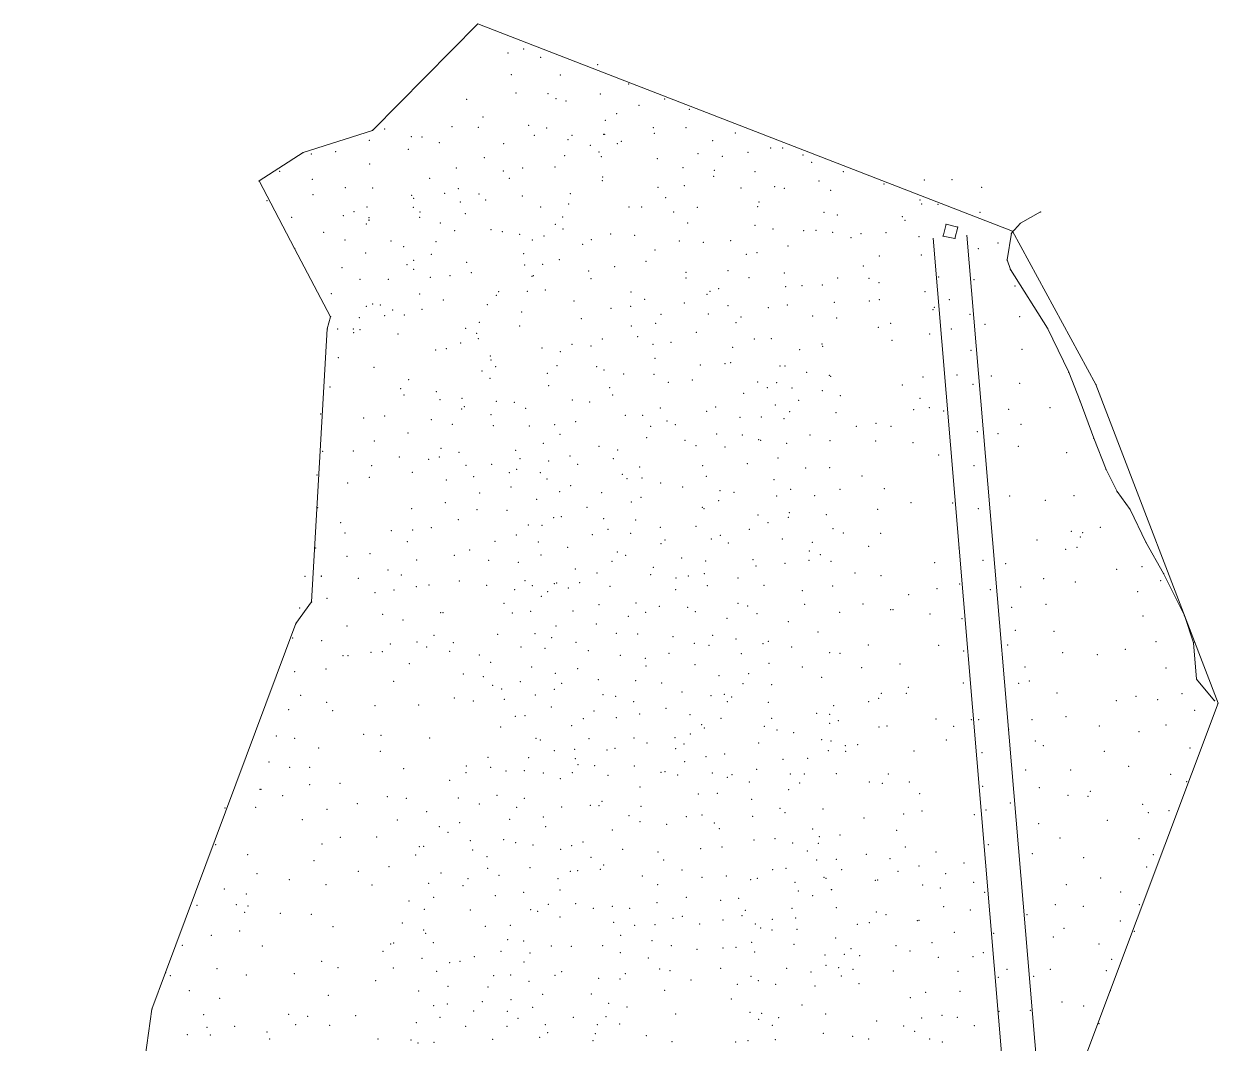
# Model space of a CAD drawing. Header units: metres. Extents: x 575963 to 576746, y 4027204 to 4027703.
# Drawn here: x 575970 to 576251.8, y 4027461.9 to 4027702.5 of the extents above; entities that cross this region are included whole.
import ezdxf

# ---------------------------------------------------------------- set-up
doc = ezdxf.new("R2010")
doc.units = ezdxf.units.M
for name, color, linetype, lineweight in [('ELEKTRKHAT', 207, 'Continuous', 0), ('NOKTAAĞAC', 126, 'Continuous', 0), ('NOKTADIREK', 157, 'Continuous', 0), ('NOKTAPARSEL', 6, 'Continuous', 0), ('NOKTATEL', 233, 'Continuous', 0), ('NOKTAZEMIN', 143, 'Continuous', 0), ('PARSEL', 1, 'Continuous', 0), ('TEL', 43, 'Continuous', 0)]:
    doc.layers.add(name, color=color, linetype=linetype, lineweight=lineweight)

msp = doc.modelspace()

# ---------------------------------------------------------------- linework, layer by layer
at = {"layer": 'ELEKTRKHAT'}
for p, q in [((576187.6418, 4027655.2317, 346.0757), (576186.9469, 4027652.4286, 346.0286)), ((576190.39, 4027654.568, 346.073), (576187.6418, 4027655.2317, 346.0757)), ((576184.5962, 4027651.9692, 346.0607), (576201.072, 4027455.8662, 335.6276)), ((576186.9469, 4027652.4286, 346.0286), (576189.7382, 4027651.8767, 346.1022)), ((576189.7382, 4027651.8767, 346.1022), (576190.39, 4027654.568, 346.073)), ((576192.5681, 4027652.6389, 346.0607), (576209.3732, 4027452.6161, 335.6276))]:
    msp.add_line(p, q, dxfattribs=at)
at = {"layer": 'NOKTAAĞAC'}
for p in [(576084.2203, 4027695.6578, 337.6478), (576087.9673, 4027696.5726, 337.7231), (576096.6343, 4027690.4596, 338.7802), (576086.128, 4027686.1723, 338.566), (576093.6708, 4027686.0145, 339.2891), (576112.7546, 4027688.3484, 339.9554), (576074.4893, 4027684.7301, 338.1095), (576095.5505, 4027684.9049, 339.5084), (576097.9534, 4027684.3305, 339.4249), (576115.1511, 4027683.2835, 340.7018), (576121.2602, 4027684.8159, 341.0573), (576078.325, 4027680.5638, 339.1533), (576109.8637, 4027681.3252, 340.5112), (576071.0244, 4027678.2801, 338.2067), (576077.2077, 4027678.0893, 339.2151), (576089.1056, 4027678.5449, 339.7861), (576093.349, 4027677.9613, 339.7818), (576107.2366, 4027679.7757, 340.8001), (576118.5665, 4027678.021, 341.7361), (576126.2881, 4027678.0352, 342.0497), (576061.4144, 4027675.8943, 338.405), (576063.9582, 4027675.8453, 338.8326), (576068.0404, 4027674.453, 338.5313), (576090.4477, 4027676.1825, 339.8973), (576098.4257, 4027675.1693, 340.3186), (576099.3506, 4027676.1789, 340.4768), (576106.8296, 4027676.4375, 341.0185), (576107.099, 4027676.4101, 341.0319), (576110.9825, 4027674.785, 341.4474), (576118.8202, 4027676.6682, 341.6137), (576132.5195, 4027674.9456, 342.608), (576060.6977, 4027672.9357, 338.7786), (576083.2432, 4027674.2495, 339.2867), (576103.6804, 4027673.8811, 340.7612), (576105.6853, 4027672.282, 341.2966), (576110.0178, 4027674.2728, 341.2225), (576129.1204, 4027671.8966, 342.6437), (576140.8539, 4027672.1727, 343.2447), (576146.2636, 4027673.2494, 343.3955), (576149.0838, 4027673.1936, 343.7304), (576153.8725, 4027671.5592, 343.936), (576078.6745, 4027670.9306, 339.2339), (576097.6007, 4027671.4239, 340.3438), (576106.2385, 4027671.1621, 341.3152), (576119.4705, 4027670.6897, 342.0403), (576134.8401, 4027671.255, 343.2012), (576155.9052, 4027669.8541, 344.1385), (576065.7359, 4027666.0886, 339.0251), (576072.024, 4027668.4686, 338.9515), (576083.1135, 4027667.7568, 339.9057), (576084.5266, 4027666.068, 339.9299), (576087.7012, 4027668.5168, 340.4454), (576095.3399, 4027668.7, 340.8527), (576106.5536, 4027666.3461, 341.8166), (576125.584, 4027668.549, 342.5984), (576132.7673, 4027666.5597, 343.3568), (576132.9398, 4027667.9248, 343.3605), (576142.5655, 4027667.6178, 343.9518), (576052.3232, 4027663.7881, 338.8252), (576072.5087, 4027663.6154, 339.6044), (576106.5359, 4027665.5058, 341.8152), (576119.6756, 4027663.9532, 342.836), (576125.8429, 4027664.2983, 343.2138), (576139.2472, 4027663.7964, 343.8346), (576147.1666, 4027664.1079, 344.1521), (576149.5042, 4027663.7291, 344.5004), (576157.6444, 4027665.4712, 344.2046), (576160.422, 4027663.2243, 344.7694), (576172.9563, 4027664.7593, 345.0415), (576182.4726, 4027665.6901, 345.0291), (576038.1995, 4027662.1988, 338.8321), (576061.5116, 4027662.0306, 338.963), (576062.0167, 4027661.3105, 338.9002), (576069.3083, 4027662.5237, 339.2957), (576072.9951, 4027660.453, 339.4732), (576077.4223, 4027662.3271, 339.5716), (576078.9918, 4027660.9544, 339.5593), (576087.6638, 4027661.9118, 340.5407), (576098.968, 4027662.4668, 341.618), (576121.4962, 4027661.4863, 342.7709), (576143.5192, 4027660.4647, 344.1683), (576181.4615, 4027660.9176, 345.2632), (576047.892, 4027658.1926, 338.9711), (576050.9441, 4027659.3304, 339.1084), (576061.9004, 4027659.2537, 338.9732), (576063.4381, 4027658.1315, 339.3411), (576074.1502, 4027657.7573, 339.7245), (576091.9242, 4027659.3218, 341.0372), (576098.5493, 4027659.9906, 342.0681), (576112.8398, 4027659.3315, 342.4918), (576115.817, 4027659.2742, 343.0267), (576123.3532, 4027658.086, 343.3247), (576128.9184, 4027659.1988, 343.5322), (576143.195, 4027659.3912, 344.292), (576158.8109, 4027658.0216, 344.9217), (576181.9166, 4027659.9735, 345.3217), (576045.3422, 4027657.2429, 339.2378), (576050.8367, 4027655.2609, 339.3256), (576051.3994, 4027656.7443, 339.3038), (576051.3998, 4027656.2406, 339.2894), (576051.4074, 4027656.1251, 339.2259), (576063.37, 4027656.8854, 339.335), (576068.2478, 4027655.4935, 339.706), (576095.4025, 4027655.2303, 341.9233), (576097.1144, 4027656.9219, 341.9643), (576126.6376, 4027655.5463, 343.6074), (576142.5767, 4027654.9728, 344.7587), (576161.9961, 4027657.4273, 345.0213), (576177.2991, 4027657.0416, 345.4526), (576177.9479, 4027656.1248, 345.6359), (576071.6239, 4027653.7356, 339.6198), (576080.2592, 4027653.9222, 340.4426), (576082.9106, 4027653.4494, 340.6119), (576087.0175, 4027652.8743, 341.1277), (576092.7657, 4027652.4762, 341.865), (576097.2038, 4027654.1383, 341.8128), (576108.4588, 4027652.9111, 342.8007), (576114.1183, 4027652.6326, 343.1579), (576154.0492, 4027653.7202, 345.2119), (576156.9559, 4027653.8038, 345.1987), (576160.8443, 4027653.2802, 345.2685), (576165.1774, 4027652.0629, 345.2814), (576167.5992, 4027652.9719, 345.3742), (576173.4378, 4027653.2248, 345.6275), (576181.2493, 4027652.2982, 345.5656), (576056.6472, 4027651.247, 339.2476), (576059.6181, 4027649.9635, 339.645), (576067.2511, 4027651.0894, 339.7854), (576090.0104, 4027651.5144, 341.863), (576101.8757, 4027650.4718, 342.7155), (576103.9281, 4027651.596, 342.5712), (576118.9504, 4027649.1379, 343.6067), (576124.6677, 4027651.2947, 343.6561), (576130.3235, 4027650.9389, 344.4291), (576136.8036, 4027651.3239, 344.807), (576150.2982, 4027650.0613, 345.0096), (576050.6575, 4027648.4779, 339.5573), (576061.9751, 4027646.7202, 339.8305), (576066.1711, 4027648.1305, 339.7251), (576074.4538, 4027646.2305, 340.7197), (576087.9755, 4027648.2452, 342.0015), (576096.3414, 4027646.8919, 342.3738), (576116.7988, 4027646.4456, 343.573), (576140.5028, 4027648.1247, 344.866), (576143.0472, 4027648.54, 345.2179), (576171.8563, 4027647.7207, 345.9101), (576181.7765, 4027648.0024, 345.6897), (576060.387, 4027645.6796, 339.9594), (576061.9418, 4027644.5598, 340.0972), (576075.5552, 4027643.8016, 340.748), (576088.1967, 4027645.6229, 341.9697), (576092.4017, 4027645.7351, 342.2901), (576103.255, 4027644.1792, 342.9704), (576109.4408, 4027645.2325, 343.4816), (576126.2217, 4027643.8421, 344.5466), (576136.1951, 4027644.3047, 344.8596), (576149.4707, 4027643.7324, 345.3306), (576168.1169, 4027645.3871, 345.9945), (576065.9265, 4027642.6847, 340.3427), (576070.5162, 4027643.1171, 340.7579), (576089.8726, 4027642.9548, 342.4306), (576090.2108, 4027643.0639, 342.4373), (576103.8433, 4027642.4019, 342.8691), (576126.2404, 4027642.5671, 344.5263), (576153.6429, 4027640.6971, 345.6623), (576158.4266, 4027640.8719, 345.6556), (576162.0256, 4027642.5429, 345.9276), (576169.4714, 4027642.435, 345.8782), (576171.7831, 4027641.4571, 346.1262), (576203.947, 4027640.6859, 346.179), (576063.3839, 4027638.7423, 340.4983), (576081.4885, 4027638.4627, 341.2447), (576082.0193, 4027639.3227, 341.1614), (576088.8397, 4027639.4109, 342.3931), (576093.0635, 4027639.6853, 342.4187), (576113.2753, 4027639.2377, 344.0837), (576131.2219, 4027638.6593, 345.0733), (576131.9505, 4027639.419, 345.0625), (576133.991, 4027640.0586, 345.1745), (576149.8109, 4027640.4756, 345.4309), (576182.6356, 4027639.3474, 346.4441), (576050.7715, 4027635.8299, 340.0789), (576052.3389, 4027636.4133, 340.1329), (576054.1106, 4027636.1679, 340.1877), (576057.0356, 4027635.001, 340.345), (576063.9844, 4027635.1397, 340.6613), (576069.0013, 4027637.3406, 340.9549), (576079.3666, 4027636.2671, 341.3062), (576099.8037, 4027637.0882, 343.2028), (576108.5503, 4027635.3437, 344.0032), (576113.2189, 4027635.8588, 344.3734), (576116.4924, 4027637.4756, 343.9883), (576125.8497, 4027636.6513, 344.7141), (576136.1597, 4027635.9915, 345.2236), (576145.6725, 4027635.4974, 345.6596), (576150.1638, 4027636.1494, 345.6933), (576161.2554, 4027636.8015, 345.7467), (576169.5661, 4027637.1211, 345.7814), (576171.9057, 4027637.391, 346.0178), (576184.5666, 4027635.0924, 346.5554), (576184.8418, 4027635.6463, 346.6588), (576049.1392, 4027633.1812, 339.9189), (576055.1296, 4027633.6339, 340.2999), (576059.7396, 4027633.7681, 340.4359), (576077.5118, 4027632.1077, 341.2542), (576087.4321, 4027634.5167, 342.0514), (576101.5313, 4027632.9093, 343.5059), (576120.3669, 4027633.9301, 344.7709), (576131.5306, 4027634.0432, 345.3274), (576139.2582, 4027633.3502, 345.4222), (576156.1554, 4027633.5427, 345.9795), (576161.8473, 4027633.0917, 345.9254), (576047.7454, 4027630.5189, 340.2547), (576047.8094, 4027629.6454, 340.3341), (576049.2897, 4027630.3074, 340.1627), (576058.3126, 4027629.2964, 340.6337), (576074.237, 4027630.6378, 341.0875), (576076.8643, 4027629.4538, 341.2623), (576086.9821, 4027631.243, 342.4419), (576113.3707, 4027631.1989, 344.4531), (576119.0753, 4027631.8269, 344.6033), (576138.0216, 4027632.0317, 345.4687), (576171.6397, 4027630.8834, 346.5333), (576174.5531, 4027631.8343, 346.5191), (576183.7496, 4027629.2984, 346.8678), (576196.8454, 4027631.5984, 346.8074), (576073.0629, 4027627.1692, 341.232), (576077.2103, 4027628.2003, 341.421), (576099.3248, 4027626.8528, 343.5083), (576103.8667, 4027626.5157, 343.9208), (576106.5058, 4027628.1159, 344.6182), (576114.8577, 4027628.7235, 344.5436), (576118.4644, 4027626.8853, 345.1536), (576122.7245, 4027627.3416, 345.4312), (576142.3615, 4027628.1697, 345.7436), (576146.3945, 4027628.2055, 346.0752), (576158.3486, 4027626.9894, 346.1535), (576174.8813, 4027627.8105, 346.4577), (576067.1903, 4027625.569, 341.2808), (576069.6531, 4027625.8838, 341.153), (576080.0657, 4027624.1412, 341.7762), (576092.2962, 4027626.0462, 343.1892), (576096.5596, 4027625.1187, 343.3714), (576137.2329, 4027626.2105, 345.5979), (576153.0939, 4027625.653, 346.1567), (576158.5494, 4027626.4131, 346.2756), (576080.2438, 4027623.1529, 341.8131), (576081.3463, 4027621.6131, 341.9131), (576095.8318, 4027621.8216, 343.3546), (576105.1435, 4027621.6424, 344.1238), (576106.8764, 4027620.86, 344.494), (576118.9452, 4027623.6025, 344.9133), (576129.6535, 4027621.9646, 345.5603), (576135.4902, 4027622.3345, 345.4646), (576136.7793, 4027622.5687, 345.5776), (576148.4227, 4027621.7298, 346.1333), (576149.5959, 4027621.785, 346.2953), (576060.7908, 4027618.506, 341.0853), (576078.1126, 4027620.573, 341.6654), (576080.0256, 4027618.8333, 342.0703), (576093.5065, 4027620.047, 343.5083), (576111.5552, 4027619.8653, 344.9193), (576118.7263, 4027619.8243, 344.8585), (576127.7436, 4027618.4239, 345.4427), (576143.1504, 4027618.0049, 346.3374), (576154.7135, 4027620.238, 346.2699), (576160.1137, 4027619.5679, 346.8764), (576160.3743, 4027619.3024, 346.9091), (576182.182, 4027619.1913, 347.3482), (576058.8864, 4027616.3881, 341.0008), (576067.3629, 4027615.7002, 341.5093), (576093.8221, 4027617.1173, 343.3249), (576108.2611, 4027616.6645, 344.7393), (576122.0878, 4027617.9355, 345.2751), (576139.8533, 4027615.3061, 346.0732), (576145.452, 4027616.6781, 346.1422), (576147.662, 4027617.8514, 346.4617), (576151.2577, 4027616.5711, 346.6654), (576158.4012, 4027615.9583, 346.665), (576177.2839, 4027617.2606, 347.3876), (576059.6708, 4027614.9403, 341.2823), (576068.1848, 4027613.8461, 341.5627), (576073.3863, 4027614.1721, 341.6971), (576081.4658, 4027613.4515, 342.3999), (576085.7122, 4027613.185, 342.7886), (576099.4624, 4027613.7637, 344.0008), (576103.5127, 4027613.2826, 344.1458), (576108.9434, 4027614.9155, 344.6075), (576147.3355, 4027612.5276, 346.3126), (576152.8751, 4027613.6341, 346.8005), (576162.7143, 4027614.7539, 347.0649), (576181.4836, 4027614.158, 347.7249), (576055.1612, 4027609.9484, 341.0267), (576073.2908, 4027611.6548, 342.0327), (576073.9757, 4027612.1962, 342.0274), (576080.2086, 4027610.2944, 342.4656), (576088.3772, 4027611.7388, 343.0243), (576111.958, 4027610.1298, 344.6965), (576115.9988, 4027610.0941, 345.0071), (576120.2335, 4027611.8554, 345.3823), (576131.1664, 4027611.0796, 345.8517), (576133.2286, 4027612.0613, 345.8188), (576139.039, 4027609.6236, 346.2481), (576144.0322, 4027609.7649, 346.4123), (576150.7041, 4027610.9559, 346.5458), (576161.622, 4027610.7839, 347.104), (576180.0168, 4027611.4205, 347.5597), (576183.7123, 4027611.939, 347.7142), (576202.4113, 4027611.545, 346.8458), (576071.0894, 4027608.0261, 341.8466), (576080.8163, 4027607.6449, 342.7405), (576089.2843, 4027607.6124, 343.2331), (576095.2966, 4027607.8966, 343.892), (576100.1878, 4027608.6558, 344.0792), (576117.9278, 4027607.5271, 345.3352), (576121.7639, 4027608.7574, 345.6293), (576123.7346, 4027607.8942, 345.8674), (576149.3824, 4027609.3623, 346.5806), (576171.0653, 4027608.2329, 347.4143), (576174.6238, 4027607.5059, 347.5373), (576205.3434, 4027608.0264, 346.7687), (576052.6803, 4027604.0294, 340.8989), (576060.6578, 4027605.9439, 341.269), (576096.4802, 4027605.6469, 343.9793), (576116.973, 4027604.876, 345.4939), (576133.4692, 4027605.7065, 346.0062), (576139.5532, 4027605.4687, 346.2837), (576143.392, 4027604.4168, 346.2689), (576143.8641, 4027604.2452, 346.2646), (576155.4983, 4027605.5075, 346.9656), (576170.9976, 4027604.0956, 347.0461), (576199.9118, 4027605.7858, 347.1409), (576068.4411, 4027602.311, 341.7864), (576072.6926, 4027601.4089, 342.1226), (576086.0188, 4027601.822, 342.8628), (576092.5855, 4027603.5101, 343.5244), (576105.7323, 4027602.7756, 344.3708), (576110.1513, 4027601.9486, 344.7971), (576135.4612, 4027602.6153, 346.3926), (576150.0548, 4027603.546, 347.0242), (576179.8729, 4027603.6647, 347.6339), (576058.6122, 4027600.2484, 341.2998), (576065.496, 4027599.7711, 341.6159), (576068.0743, 4027600.291, 341.7272), (576074.2965, 4027598.3382, 342.4002), (576080.4134, 4027598.5461, 342.5494), (576087.0647, 4027599.8872, 343.2686), (576093.8473, 4027599.3492, 343.7411), (576098.9102, 4027600.5424, 343.926), (576100.7193, 4027598.5245, 343.8553), (576109.089, 4027599.883, 344.6842), (576130.1614, 4027598.2705, 346.0462), (576148.0068, 4027600.04, 346.6969), (576051.5341, 4027595.4962, 341.2426), (576052.0817, 4027598.2299, 340.991), (576061.6875, 4027596.6367, 341.4036), (576076.1223, 4027595.6474, 342.3171), (576084.5654, 4027596.5817, 342.88), (576086.3274, 4027597.4056, 343.3357), (576091.904, 4027596.6076, 343.4171), (576111.2476, 4027596.2342, 344.9283), (576115.3348, 4027597.9192, 345.3938), (576131.0488, 4027595.7063, 346.0801), (576154.4737, 4027597.7132, 347.0492), (576160.1599, 4027597.7422, 347.401), (576046.3699, 4027594.1714, 341.1141), (576069.6916, 4027594.8454, 341.6899), (576084.9687, 4027593.218, 342.9406), (576093.4168, 4027595.063, 343.624), (576098.9964, 4027593.5342, 343.9847), (576112.3021, 4027595.195, 344.8713), (576115.8402, 4027595.3481, 345.4434), (576120.2489, 4027594.1568, 345.7309), (576125.482, 4027593.1814, 345.7245), (576147.0351, 4027594.9082, 346.6415), (576150.9824, 4027592.6606, 347.0723), (576077.5828, 4027591.7729, 342.2235), (576090.984, 4027590.3077, 343.1774), (576096.4162, 4027592.1375, 343.5838), (576106.3323, 4027591.835, 344.2434), (576115.6191, 4027590.7599, 345.2972), (576133.9348, 4027589.9791, 346.1095), (576134.259, 4027592.3412, 346.0132), (576137.6127, 4027591.9199, 346.2614), (576147.6532, 4027591.1026, 346.6901), (576156.6482, 4027591.1717, 347.2725), (576061.4955, 4027588.0598, 341.761), (576069.4781, 4027589.5219, 341.9697), (576076.9147, 4027587.8567, 342.2925), (576084.0113, 4027587.7029, 342.8194), (576102.8795, 4027588.4057, 343.8226), (576113.3245, 4027589.698, 345.129), (576130.1107, 4027588.4036, 345.9738), (576130.494, 4027588.0699, 345.9904), (576150.6532, 4027587.1819, 346.9331), (576171.4879, 4027587.92, 347.7481), (576044.7631, 4027584.8217, 341.2826), (576072.5028, 4027585.5326, 342.0239), (576089.0608, 4027584.2342, 343.1251), (576092.2479, 4027584.155, 343.2811), (576095.0337, 4027585.9742, 343.6077), (576096.8089, 4027586.1767, 343.5394), (576106.8594, 4027585.745, 344.3694), (576114.3545, 4027585.3858, 344.9397), (576143.229, 4027586.5874, 346.8982), (576145.5857, 4027584.817, 346.5264), (576150.4178, 4027586.0691, 346.8358), (576159.4124, 4027586.6546, 347.4825), (576045.7742, 4027582.3562, 341.3255), (576056.6942, 4027582.8724, 341.3181), (576061.7086, 4027583.0417, 341.6554), (576066.1585, 4027583.5704, 341.6931), (576086.2132, 4027581.8733, 342.9072), (576104.1365, 4027581.9843, 344.0161), (576107.8723, 4027583.2508, 344.3131), (576113.2077, 4027582.2719, 344.9036), (576120.1759, 4027583.7117, 345.3224), (576128.608, 4027583.9331, 345.8663), (576134.3944, 4027581.765, 346.0756), (576141.181, 4027583.208, 346.0995), (576160.9306, 4027583.3695, 347.5578), (576163.3883, 4027582.3582, 347.6992), (576172.2063, 4027582.2489, 347.6882), (576217.1973, 4027582.7633, 347.1731), (576219.3177, 4027581.4211, 347.2189), (576219.8424, 4027582.4468, 347.2209), (576224.0414, 4027583.7169, 347.0178), (576060.4732, 4027580.2883, 341.5364), (576081.2011, 4027580.3775, 342.3914), (576091.398, 4027580.1889, 343.1377), (576120.3319, 4027579.8252, 344.986), (576121.2773, 4027580.7158, 345.3204), (576132.2733, 4027580.9628, 345.9288), (576136.2509, 4027579.9489, 345.9929), (576148.9622, 4027580.9602, 346.7806), (576156.0985, 4027580.1262, 347.3873), (576169.3552, 4027579.173, 347.6781), (576218.5258, 4027578.9526, 347.5635), (576046.232, 4027576.8442, 341.2089), (576051.7066, 4027577.472, 341.5454), (576062.6494, 4027575.9898, 341.7385), (576071.5441, 4027577.0833, 342.2526), (576075.1778, 4027578.3582, 342.2595), (576079.689, 4027575.9102, 342.2085), (576092.0437, 4027577.1775, 343.2866), (576110.0566, 4027577.8872, 344.51), (576112.0446, 4027577.0498, 344.6259), (576125.2582, 4027576.4567, 345.3252), (576130.8918, 4027575.7383, 345.4719), (576142.1091, 4027576.0397, 346.4657), (576155.3272, 4027575.901, 347.0285), (576155.3825, 4027578.0741, 347.2059), (576157.968, 4027577.216, 347.3618), (576215.8906, 4027578.4744, 347.4921), (576055.9599, 4027573.6469, 341.7663), (576086.683, 4027575.4011, 342.9328), (576100.1725, 4027573.8647, 343.6476), (576105.2536, 4027572.9311, 343.9156), (576108.7647, 4027575.631, 344.3743), (576118.5855, 4027574.2475, 344.7872), (576142.7671, 4027574.5223, 346.2646), (576149.6391, 4027575.1606, 346.5446), (576160.4708, 4027575.6279, 347.4522), (576040.1917, 4027572.1841, 341.1017), (576040.2063, 4027572.1052, 341.1448), (576048.9359, 4027571.6756, 341.4628), (576059.078, 4027572.4136, 341.7737), (576065.6249, 4027570.0648, 341.7252), (576072.7182, 4027570.9922, 342.1947), (576088.2347, 4027571.1328, 342.8438), (576095.1512, 4027570.3791, 343.2575), (576095.7465, 4027570.5566, 343.273), (576101.1342, 4027570.6411, 343.6799), (576117.9067, 4027572.526, 344.9349), (576123.9235, 4027571.7076, 344.8314), (576126.773, 4027572.2, 345.0713), (576130.61, 4027572.727, 345.4577), (576138.4931, 4027571.7491, 345.7791), (576172.255, 4027572.2584, 347.4508), (576238.3036, 4027571.1272, 346.7629), (576052.885, 4027568.239, 341.6375), (576057.3059, 4027568.8831, 341.356), (576062.6102, 4027569.6808, 341.6494), (576079.1877, 4027570.0086, 342.3335), (576085.8568, 4027568.9534, 342.6944), (576090.0025, 4027569.8798, 342.9303), (576092.0783, 4027567.3619, 342.8827), (576093.603, 4027568.5111, 342.9745), (576098.4745, 4027569.3794, 343.7053), (576108.3179, 4027569.7198, 344.001), (576123.8389, 4027568.98, 345.0667), (576131.3128, 4027569.8944, 345.4182), (576144.6321, 4027570.0199, 346.3461), (576153.7078, 4027568.7051, 346.5817), (576083.3016, 4027565.7754, 342.372), (576105.7104, 4027565.4636, 343.4971), (576114.4435, 4027565.8444, 344.1292), (576119.9919, 4027565.0644, 344.3663), (576126.6579, 4027564.767, 344.9987), (576138.5043, 4027565.7311, 345.7354), (576140.7828, 4027565.0854, 345.5872), (576203.0876, 4027564.7698, 347.0951), (576054.6826, 4027563.1308, 341.607), (576059.493, 4027561.7952, 341.772), (576068.3871, 4027563.5556, 341.8181), (576068.9404, 4027563.5801, 341.7759), (576085.2853, 4027563.4468, 342.6842), (576089.6151, 4027563.878, 342.7046), (576099.6238, 4027563.9664, 343.5019), (576112.6102, 4027562.7065, 344.1831), (576116.75, 4027563.6493, 344.1797), (576128.477, 4027563.7758, 344.8594), (576135.909, 4027562.2021, 345.3052), (576143.0064, 4027563.3164, 345.555), (576174.6024, 4027564.2539, 347.2108), (576175.078, 4027564.2444, 347.1466), (576183.8081, 4027563.2175, 347.1893), (576046.2209, 4027560.4267, 341.2823), (576095.5696, 4027560.4269, 343.0749), (576105.1189, 4027560.8933, 343.6498), (576056.4812, 4027556.1466, 341.5488), (576062.7796, 4027556.5862, 341.5784), (576066.7985, 4027558.2316, 341.8172), (576071.3266, 4027556.444, 341.8029), (576081.825, 4027558.4344, 342.3225), (576090.6325, 4027558.6046, 342.5922), (576094.5212, 4027557.6764, 342.7515), (576100.3231, 4027556.5238, 343.0767), (576109.8385, 4027558.667, 343.3164), (576114.8568, 4027558.5364, 343.6613), (576123.1922, 4027557.8518, 344.2868), (576128.2184, 4027556.3348, 344.4877), (576132.5175, 4027558.1754, 344.8167), (576138.0477, 4027557.2925, 344.9496), (576144.4684, 4027556.2059, 345.4208), (576145.6971, 4027556.7832, 345.4108), (576045.2648, 4027553.3549, 341.589), (576046.4682, 4027553.4315, 341.5925), (576051.8728, 4027554.1914, 341.5704), (576054.5979, 4027554.3414, 341.5022), (576065.0394, 4027555.4212, 341.6651), (576070.4425, 4027554.4147, 341.9045), (576077.4481, 4027553.5143, 342.031), (576092.9758, 4027555.0898, 342.7607), (576103.2141, 4027554.5907, 342.8854), (576110.7754, 4027553.4545, 343.2382), (576131.6783, 4027555.856, 344.5932), (576160.1906, 4027554.1032, 346.5223), (576162.6057, 4027553.926, 346.8995), (576060.9411, 4027551.5427, 341.6301), (576080.1454, 4027551.8098, 342.0201), (576089.8654, 4027550.7298, 342.1094), (576116.6527, 4027552.7962, 343.6255), (576116.777, 4027550.9573, 343.6624), (576153.7108, 4027550.6814, 346.1676), (576167.7343, 4027550.5435, 346.582), (576176.7727, 4027551.4036, 347.1654), (576073.6894, 4027549.0681, 341.9569), (576078.4374, 4027548.418, 341.9601), (576095.4464, 4027549.2542, 342.8914), (576100.6702, 4027550.3049, 342.7971), (576105.5736, 4027547.7616, 342.8393), (576080.5872, 4027546.3832, 342.0038), (576082.7657, 4027545.538, 342.4248), (576087.1739, 4027547.2318, 342.3217), (576095.191, 4027545.4144, 342.3023), (576096.8887, 4027546.8795, 342.5676), (576114.3493, 4027547.4684, 343.3518), (576125.278, 4027544.7796, 343.3712), (576139.6807, 4027546.7577, 344.6997), (576146.4993, 4027546.5459, 344.9274), (576178.7028, 4027545.9224, 346.9409), (576207.2579, 4027547.3858, 346.9552), (576035.298, 4027544.0541, 341.6626), (576041.4229, 4027542.4134, 341.4453), (576071.5699, 4027543.3759, 341.765), (576076.0375, 4027542.7053, 341.849), (576083.4039, 4027543.0956, 342.1221), (576090.7306, 4027544.1134, 342.1989), (576106.6617, 4027544.2147, 342.6891), (576109.6597, 4027543.7978, 342.9854), (576132.1294, 4027543.9727, 343.9519), (576135.3162, 4027544.3042, 344.243), (576136.0352, 4027542.4969, 344.1798), (576136.999, 4027543.6097, 344.3866), (576145.6617, 4027542.3842, 344.7365), (576169.3346, 4027542.5202, 346.3259), (576171.7431, 4027543.3295, 346.8126), (576172.3858, 4027544.5411, 346.7646), (576178.237, 4027544.4855, 347.0755), (576213.8275, 4027544.5419, 347.1499), (576232.4748, 4027543.8223, 346.731), (576063.1643, 4027541.713, 341.9386), (576085.9766, 4027539.0491, 342.0257), (576088.2494, 4027539.263, 342.0542), (576115.3272, 4027539.6136, 342.6894), (576121.5664, 4027540.9436, 342.7481), (576127.2338, 4027539.4947, 343.3748), (576157.111, 4027539.8031, 344.7827), (576160.1915, 4027539.5103, 345.0711), (576161.1376, 4027541.613, 345.4004), (576082.5064, 4027536.5403, 341.8914), (576099.2883, 4027536.8955, 341.9963), (576102.0476, 4027538.5009, 342.4413), (576109.7906, 4027538.7908, 342.4172), (576129.9901, 4027537.1097, 343.2071), (576130.5793, 4027536.2874, 343.2526), (576134.5308, 4027538.6045, 343.8316), (576144.7778, 4027536.7475, 344.1672), (576146.4734, 4027538.6111, 344.4158), (576160.2013, 4027537.3925, 344.8373), (576162.1812, 4027538.0771, 344.823), (576171.7985, 4027536.5872, 346.2069), (576173.7053, 4027536.7952, 346.2698), (576189.4163, 4027536.7391, 346.75), (576193.5836, 4027538.2653, 346.8335), (576195.3724, 4027538.2969, 346.8094), (576207.944, 4027538.2976, 346.6741), (576215.9804, 4027539.0032, 346.7537), (576033.8656, 4027533.861, 341.6235), (576054.2353, 4027534.6212, 341.6096), (576090.8196, 4027533.8964, 342.1316), (576091.8384, 4027533.4749, 341.9734), (576103.3354, 4027533.7878, 341.964), (576113.992, 4027533.958, 342.5427), (576123.6876, 4027534.0485, 342.5587), (576127.3067, 4027534.8921, 342.9397), (576147.7061, 4027535.8746, 344.4097), (576151.7033, 4027535.2391, 344.9282), (576158.271, 4027533.5587, 344.5024), (576187.7275, 4027533.5047, 346.4021), (576054.136, 4027530.773, 341.5216), (576095.1629, 4027530.9329, 341.9148), (576099.9463, 4027531.2814, 341.7535), (576107.5934, 4027531.0893, 342.0069), (576109.4853, 4027531.4832, 342.2178), (576117.0171, 4027532.744, 342.3443), (576123.8411, 4027531.4591, 342.5225), (576125.783, 4027532.5757, 342.566), (576143.4191, 4027532.7615, 343.67), (576159.8822, 4027530.9869, 344.2396), (576160.4932, 4027533.2548, 344.62), (576163.8592, 4027532.1683, 344.5739), (576163.9194, 4027530.7797, 344.3583), (576166.7388, 4027532.421, 344.7506), (576180.0436, 4027530.8614, 346.3558), (576210.6239, 4027532.1621, 346.2718), (576245.2034, 4027531.6272, 346.6629), (576079.5013, 4027529.431, 341.3684), (576089.1421, 4027529.3163, 341.6021), (576100.1299, 4027529.1165, 341.664), (576125.9307, 4027528.3384, 342.3551), (576130.9956, 4027529.551, 342.7838), (576135.4168, 4027530.1504, 343.3986), (576149.181, 4027528.9413, 343.418), (576032.6989, 4027526.9986, 341.6941), (576037.4081, 4027527.0353, 341.7279), (576074.3699, 4027525.7503, 341.394), (576074.4228, 4027527.361, 341.5265), (576080.1289, 4027527.0528, 341.4063), (576083.7958, 4027526.2051, 341.6618), (576088.063, 4027526.2771, 341.6363), (576092.5608, 4027525.6903, 341.5465), (576099.4514, 4027525.7436, 341.4963), (576100.7546, 4027527.647, 341.6923), (576104.6921, 4027527.4634, 341.5051), (576107.8709, 4027525.1404, 341.5462), (576114.0355, 4027527.3503, 341.8062), (576120.3221, 4027525.8548, 342.0943), (576121.3336, 4027525.9858, 342.0261), (576124.2988, 4027525.2571, 341.8257), (576132.4334, 4027525.735, 342.5921), (576137.1185, 4027525.2888, 342.8285), (576142.9484, 4027526.5781, 343.3113), (576150.9011, 4027525.4599, 343.1289), (576154.1733, 4027525.4839, 343.0284), (576161.737, 4027525.5056, 343.7833), (576174.0004, 4027525.4485, 344.8459), (576240.6749, 4027525.3958, 346.0421), (576070.4543, 4027523.9475, 341.5068), (576096.5705, 4027524.3872, 341.6167), (576115.3853, 4027522.4098, 341.6776), (576135.9867, 4027524.666, 342.6955), (576141.2042, 4027523.5879, 342.527), (576153.0786, 4027523.3341, 343.143), (576169.5375, 4027523.6099, 344.1363), (576172.6058, 4027523.2526, 344.7265), (576178.9722, 4027523.5433, 344.8085), (576244.4625, 4027523.6135, 345.7454), (576025.7475, 4027521.856, 341.8962), (576025.9065, 4027521.8052, 341.8008), (576031.0314, 4027520.3622, 341.8707), (576060.2408, 4027519.6998, 341.6279), (576072.4856, 4027519.8087, 341.3642), (576081.6552, 4027520.4586, 341.1438), (576088.0663, 4027519.7495, 341.5386), (576129.1835, 4027520.748, 341.9898), (576133.6406, 4027520.8776, 342.1155), (576141.7262, 4027519.4745, 342.3172), (576150.517, 4027521.7996, 342.7937), (576181.3785, 4027520.8492, 344.8055), (576221.1649, 4027520.151, 345.5735), (576041.5308, 4027517.1161, 341.61), (576065.0862, 4027516.573, 341.2821), (576077.4763, 4027518.3823, 341.4283), (576086.2846, 4027517.5907, 341.0357), (576096.8891, 4027517.6591, 341.426), (576103.6725, 4027518.0548, 341.6816), (576105.7037, 4027517.9761, 341.4783), (576106.4037, 4027519.0297, 341.5142), (576115.646, 4027517.8137, 341.811), (576148.4672, 4027517.3771, 342.5369), (576158.5938, 4027517.176, 342.2072), (576181.9286, 4027516.7619, 344.5729), (576240.2402, 4027516.7846, 344.5057), (576035.6787, 4027514.7126, 341.8709), (576058.0901, 4027514.5976, 341.557), (576072.7992, 4027513.9591, 341.2091), (576084.6088, 4027514.7223, 340.8876), (576092.5688, 4027515.2853, 341.1264), (576112.7932, 4027515.6655, 341.5722), (576115.4024, 4027514.2176, 341.4757), (576126.3453, 4027515.3967, 341.5743), (576130.0488, 4027515.7947, 341.686), (576132.9226, 4027513.8729, 341.6972), (576142.0161, 4027515.4732, 342.197), (576149.6316, 4027516.3152, 342.3077), (576177.6693, 4027515.9846, 344.5297), (576068.0501, 4027513.0226, 341.4996), (576070.0442, 4027511.6892, 341.6254), (576093.1334, 4027513.0036, 341.0806), (576134.1501, 4027512.5895, 341.4415), (576156.152, 4027512.4841, 342.2329), (576175.9499, 4027512.1464, 343.3141), (576040.3365, 4027508.9282, 341.5012), (576063.3379, 4027508.3092, 341.4182), (576064.326, 4027508.3641, 341.3885), (576075.3846, 4027509.7424, 341.1868), (576083.2059, 4027509.9279, 340.9013), (576086.0824, 4027509.245, 340.8305), (576090.163, 4027508.6702, 340.8481), (576099.236, 4027508.5546, 340.946), (576101.92, 4027509.4058, 341.1243), (576134.7561, 4027508.2661, 340.9621), (576142.2734, 4027509.8813, 341.0559), (576147.2336, 4027510.2074, 341.9), (576151.4069, 4027509.1408, 341.7638), (576157.4616, 4027509.0844, 341.8708), (576178.0409, 4027508.2418, 342.159), (576214.5645, 4027510.3768, 343.5961), (576062.4235, 4027506.3248, 341.2905), (576075.8852, 4027507.552, 341.3348), (576079.2655, 4027505.9152, 341.2063), (576096.647, 4027507.7048, 340.9318), (576103.8689, 4027505.7587, 341.1047), (576111.3264, 4027507.6527, 341.0668), (576119.6218, 4027507.0817, 341.058), (576129.6834, 4027507.7977, 341.0919), (576154.8617, 4027507.3202, 341.539), (576161.7326, 4027505.3216, 341.0879), (576168.824, 4027506.489, 341.5836), (576174.3882, 4027505.4539, 341.6603), (576185.2679, 4027507.0862, 342.3216), (576056.1282, 4027503.6153, 341.5279), (576079.48, 4027503.1879, 341.034), (576089.4274, 4027503.3145, 340.7849), (576098.9475, 4027502.5135, 340.73), (576100.6762, 4027502.6407, 340.7212), (576106.0339, 4027502.9886, 340.9714), (576106.86, 4027504.0119, 340.7861), (576121.0016, 4027505.1822, 340.8728), (576146.6801, 4027502.889, 340.7506), (576149.8435, 4027503.2139, 340.7729), (576157.1222, 4027505.1805, 341.3668), (576162.9616, 4027502.9026, 340.7523), (576176.2968, 4027502.5222, 341.3717), (576181.2728, 4027503.7255, 341.806), (576191.8543, 4027504.4644, 341.9616), (576234.963, 4027503.5134, 343.4596), (576024.9782, 4027501.9611, 342.1272), (576065.5433, 4027499.6748, 341.1324), (576068.4407, 4027502.0845, 341.2262), (576074.8349, 4027500.729, 341.2428), (576082.1292, 4027501.5623, 340.6623), (576096.0306, 4027500.7317, 340.7444), (576115.9832, 4027501.3518, 340.7769), (576130.0707, 4027501.0975, 340.592), (576135.7419, 4027501.3634, 340.6094), (576141.5386, 4027500.4976, 340.6533), (576143.0543, 4027500.8322, 340.5032), (576152.0082, 4027499.87, 340.217), (576158.821, 4027501.0957, 340.7713), (576159.333, 4027500.8379, 340.8478), (576170.9404, 4027500.3901, 340.6674), (576171.4666, 4027500.4761, 340.7366), (576187.5427, 4027501.9245, 341.488), (576194.1827, 4027499.8848, 341.3124), (576022.4929, 4027497.1393, 341.987), (576052.1249, 4027499.2769, 341.6669), (576073.6347, 4027499.1222, 341.3046), (576087.9129, 4027497.5223, 340.8542), (576096.5332, 4027498.0724, 340.4949), (576119.585, 4027499.3223, 340.5976), (576152.7795, 4027497.8218, 340.139), (576156.1695, 4027496.7752, 340.0541), (576160.5234, 4027498.1377, 340.2419), (576160.6628, 4027498.174, 340.2432), (576182.0903, 4027499.2568, 341.3029), (576186.2784, 4027498.5372, 340.9164), (576216.036, 4027499.3157, 341.48), (576228.8571, 4027497.605, 341.6213), (576020.157, 4027494.5831, 341.9514), (576022.878, 4027494.3029, 341.9117), (576060.8482, 4027495.4462, 341.2345), (576066.7123, 4027496.3173, 341.1695), (576081.2593, 4027496.7489, 340.7664), (576093.8023, 4027494.726, 340.5255), (576100.2514, 4027494.8249, 340.5141), (576108.8998, 4027494.2119, 340.6191), (576119.4103, 4027495.0587, 340.42), (576126.3585, 4027496.3644, 340.4068), (576134.441, 4027495.6648, 340.1449), (576138.7251, 4027496.1115, 340.2338), (576187.0487, 4027494.1416, 340.9402), (576220.0026, 4027494.2324, 340.5888), (576022.0541, 4027492.8384, 341.8885), (576064.5302, 4027493.5419, 341.22), (576075.3443, 4027493.3538, 340.8715), (576089.6218, 4027493.4733, 340.5949), (576091.2197, 4027493.0704, 340.7037), (576096.5299, 4027491.6698, 340.5668), (576104.3544, 4027493.7695, 340.4941), (576112.9675, 4027493.7525, 340.3692), (576123.2182, 4027491.386, 339.9789), (576125.4074, 4027491.9001, 339.9734), (576139.4784, 4027491.9891, 339.8494), (576140.2674, 4027493.2547, 339.8297), (576146.6617, 4027491.1637, 339.613), (576151.2747, 4027493.7772, 339.7795), (576152.1312, 4027491.4779, 339.6963), (576161.7322, 4027493.9394, 339.7786), (576171.1622, 4027492.8701, 340.2149), (576173.4733, 4027492.2227, 340.3005), (576193.3718, 4027493.3387, 340.5908), (576020.8907, 4027488.4072, 341.7619), (576059.3371, 4027490.2986, 341.1827), (576064.3364, 4027488.6295, 341.1242), (576078.9098, 4027489.4666, 340.8614), (576084.7617, 4027489.7723, 340.8581), (576109.2211, 4027490.4222, 340.4223), (576114.1268, 4027489.7346, 340.24), (576118.9567, 4027489.8719, 340.2299), (576129.5092, 4027490.0357, 339.8687), (576134.9678, 4027490.983, 339.7799), (576142.6272, 4027490.0494, 339.8656), (576143.8618, 4027489.1255, 339.582), (576146.5417, 4027488.6606, 339.3917), (576152.46, 4027488.8231, 339.2599), (576166.6616, 4027490.0082, 339.8997), (576169.5344, 4027490.4054, 339.9752), (576180.8362, 4027490.844, 340.1768), (576181.2732, 4027490.9247, 340.2022), (576215.4979, 4027489.0394, 339.5724), (576057.2633, 4027485.5457, 341.1581), (576064.837, 4027487.8534, 341.1591), (576066.6549, 4027485.6656, 341.0459), (576084.1881, 4027486.3665, 340.6218), (576087.973, 4027486.016, 340.5655), (576110.849, 4027487.373, 340.0992), (576118.2341, 4027486.1249, 339.858), (576141.7824, 4027485.7573, 339.075), (576161.5605, 4027486.7423, 339.2531), (576184.3124, 4027485.6558, 339.4909), (576189.6266, 4027488.0911, 339.8732), (576054.758, 4027483.5708, 341.0415), (576056.5697, 4027485.3649, 340.973), (576082.5701, 4027483.613, 340.5024), (576089.4031, 4027483.182, 340.4831), (576094.4613, 4027484.8854, 340.3931), (576099.1745, 4027484.7957, 340.3706), (576106.5874, 4027484.9619, 340.131), (576110.7645, 4027483.2741, 339.9007), (576122.7866, 4027484.9575, 339.7265), (576128.8644, 4027484.0528, 339.6059), (576134.9591, 4027484.4197, 339.6636), (576138.0447, 4027484.5826, 339.376), (576142.503, 4027483.4165, 339.1154), (576151.7604, 4027485.2558, 339.2672), (576159.0613, 4027482.7222, 338.9304), (576163.6346, 4027482.9019, 338.9304), (576165.2094, 4027484.2584, 339.445), (576175.8304, 4027484.9233, 339.8605), (576179.157, 4027483.6735, 339.1468), (576196.4084, 4027483.2937, 338.9086), (576063.9124, 4027481.9336, 340.803), (576070.4663, 4027480.9588, 340.5486), (576072.9346, 4027481.2504, 340.5024), (576076.3064, 4027482.3143, 340.5726), (576087.9938, 4027481.0759, 340.3163), (576117.3953, 4027481.9916, 340.0272), (576159.2851, 4027480.2667, 339.0209), (576167.2396, 4027482.58, 339.2488), (576185.8528, 4027482.1995, 338.7843), (576193.9695, 4027482.3729, 338.653), (576015.5519, 4027479.5033, 341.8973), (576022.4771, 4027478.0408, 341.9397), (576044.1183, 4027479.7311, 341.4414), (576057.1431, 4027479.6455, 340.7071), (576067.4317, 4027478.9183, 340.6302), (576080.8444, 4027477.8949, 340.4555), (576084.9111, 4027478.0095, 340.3796), (576095.3512, 4027477.9174, 340.3906), (576096.9375, 4027478.7902, 340.2161), (576105.6539, 4027477.2272, 339.5651), (576110.6824, 4027477.0712, 339.5241), (576111.9032, 4027478.3699, 339.5788), (576120.0155, 4027479.4647, 339.6939), (576122.484, 4027479.031, 339.4549), (576141.578, 4027477.6771, 339.1521), (576150.0066, 4027479.5905, 338.9965), (576155.7702, 4027478.7531, 338.783), (576162.2738, 4027479.7184, 338.7829), (576162.9003, 4027477.752, 338.6567), (576165.7051, 4027479.3773, 338.6794), (576175.2232, 4027478.9439, 338.4519), (576190.4814, 4027478.8895, 338.273), (576199.948, 4027477.4542, 338.0042), (576225.4628, 4027479.0492, 337.8384), (576009.0525, 4027474.3526, 342.0533), (576053.0337, 4027476.7097, 340.8663), (576063.1431, 4027474.2563, 340.6314), (576070.0629, 4027475.3771, 340.6137), (576079.5063, 4027475.1997, 340.3414), (576089.178, 4027476.5471, 340.1355), (576127.4429, 4027476.8719, 339.3944), (576138.3921, 4027475.8245, 338.8392), (576143.3673, 4027476.7171, 338.8082), (576147.4074, 4027475.8092, 338.7827), (576156.6741, 4027475.4157, 338.5482), (576167.0509, 4027475.9414, 338.2881), (576041.8208, 4027473.1856, 341.5141), (576078.1896, 4027471.6929, 340.4771), (576084.9779, 4027472.1853, 340.3392), (576092.4138, 4027473.4383, 340.1842), (576103.8793, 4027473.5318, 339.6763), (576179.2015, 4027472.6283, 337.3274), (576182.8367, 4027473.9213, 337.534), (576190.9333, 4027474.1642, 337.6458), (576012.4065, 4027468.6849, 341.9791), (576032.4503, 4027468.7536, 341.5996), (576066.686, 4027470.7787, 340.7034), (576069.9444, 4027471.2049, 340.6324), (576076.12, 4027469.533, 340.4612), (576084.1143, 4027469.4442, 340.3197), (576090.073, 4027470.3872, 340.298), (576107.9745, 4027471.3439, 339.4417), (576112.3192, 4027470.449, 339.4955), (576123.8485, 4027468.828, 339.0503), (576141.365, 4027469.2428, 338.4225), (576144.0998, 4027468.9366, 338.3503), (576153.6188, 4027470.9473, 338.3151), (576159.242, 4027468.8156, 337.5028), (576034.116, 4027466.296, 341.7005), (576042.1765, 4027466.1646, 341.3305), (576062.6329, 4027466.7545, 340.5992), (576084.0152, 4027465.8975, 340.0446), (576086.6086, 4027467.764, 340.2126), (576093.0585, 4027466.316, 339.7771), (576099.6791, 4027468.0283, 339.6962), (576105.3641, 4027466.3124, 339.3524), (576107.3698, 4027468.1655, 339.3474), (576110.599, 4027466.4661, 339.1604), (576143.4201, 4027467.5332, 338.2704), (576146.6536, 4027466.1256, 337.9687), (576148.1237, 4027467.9713, 338.2387), (576171.245, 4027467.143, 336.8664), (576177.6054, 4027465.9866, 336.5215), (576181.8744, 4027467.8465, 336.7271), (576186.6963, 4027468.5201, 336.8219), (576190.296, 4027467.9929, 336.5236), (576194.2859, 4027466.0763, 336.2789), (576008.5958, 4027463.8976, 342.0378), (576013.2014, 4027465.653, 341.9235), (576013.9547, 4027463.8461, 341.9161), (576027.3305, 4027464.5721, 342.0278), (576053.5669, 4027462.9445, 340.962), (576091.7031, 4027463.269, 339.6582), (576093.6224, 4027464.4128, 339.5225), (576104.847, 4027464.2071, 339.3667), (576116.8646, 4027463.7066, 338.866), (576158.6676, 4027464.2656, 337.1279), (576165.5566, 4027463.5781, 336.8226), (576169.3665, 4027462.9435, 336.5504), (576180.2099, 4027464.7402, 336.2499), (576027.9681, 4027462.9294, 341.8135), (576061.3517, 4027462.6778, 340.5941), (576063.0333, 4027461.9706, 340.6178), (576104.2883, 4027462.5333, 339.2487), (576122.9275, 4027462.272, 338.6721), (576137.993, 4027462.1843, 337.9283), (576140.8765, 4027462.5392, 337.8157), (576147.3539, 4027462.7507, 337.684), (576183.8057, 4027462.9232, 335.8538), (576186.7953, 4027462.2196, 335.7704)]:
    msp.add_point(p, dxfattribs=at)
at = {"layer": 'NOKTADIREK'}
for p in [(576187.6418, 4027655.2317, 346.0757), (576186.9469, 4027652.4286, 346.0286), (576189.7382, 4027651.8767, 346.1022), (576190.39, 4027654.568, 346.073)]:
    msp.add_point(p, dxfattribs=at)
at = {"layer": 'NOKTAPARSEL'}
for p in [(576077.12, 4027702.52), (576052.25, 4027677.36), (576035.87, 4027672.15), (576025.49, 4027665.45), (576203.3, 4027653.58), (576033.88, 4027649.52), (576042.36, 4027633.4), (576041.58, 4027630.51), (576223.03, 4027617.36), (576037.9, 4027566.06), (576034.2, 4027560.98), (576251.85, 4027542.15), (576003.41, 4027478.6), (576000.21, 4027469.96)]:
    msp.add_point(p, dxfattribs=at)
at = {"layer": 'NOKTATEL'}
for p in [(576209.9472, 4027658.1354, 345.5951), (576205.2061, 4027655.4687, 345.872), (576203.0537, 4027653.0975, 345.7397), (576202.0517, 4027646.7891, 345.9264), (576202.8123, 4027644.5432, 346.0927), (576211.5985, 4027630.6781, 346.0121), (576216.5819, 4027620.2846, 346.0137), (576219.2888, 4027613.4695, 346.0565), (576222.5048, 4027604.7215, 346.0431), (576225.4068, 4027597.3703, 346.2064), (576227.9856, 4027592.1161, 346.3738), (576231.0849, 4027587.9112, 346.7911), (576234.821, 4027580.1589, 347.0259), (576238.9765, 4027572.775, 346.8598), (576243.9134, 4027562.8556, 346.6179), (576246.0689, 4027556.4419, 346.7063), (576246.7845, 4027547.8253, 346.662), (576251.0121, 4027542.757, 346.742)]:
    msp.add_point(p, dxfattribs=at)
at = {"layer": 'NOKTAZEMIN'}
for p, q in [((576243.9134, 4027562.8556, 346.6179), (576246.0689, 4027556.4419, 346.7063)), ((576246.0689, 4027556.4419, 346.7063), (576246.7845, 4027547.8253, 346.662)), ((576246.7845, 4027547.8253, 346.662), (576251.0121, 4027542.757, 346.742))]:
    msp.add_line(p, q, dxfattribs=at)
for p in [(576091.9673, 4027694.6161, 337.982), (576105.4162, 4027692.9281, 339.2493), (576085.0566, 4027690.5671, 338.1202), (576106.0209, 4027685.9722, 339.8872), (576127.0772, 4027682.3659, 341.3789), (576055.1515, 4027677.6756, 338.1474), (576051.5465, 4027675.0671, 338.6873), (576137.9071, 4027676.7528, 342.8303), (576037.7896, 4027671.8149, 338.6437), (576043.5481, 4027672.3858, 338.7725), (576051.6282, 4027669.4073, 338.6415), (576030.3591, 4027667.7526, 338.8162), (576163.3583, 4027667.6749, 344.6076), (576038.0765, 4027665.792, 338.7692), (576045.8148, 4027663.8857, 338.8003), (576189.059, 4027665.7662, 345.2621), (576196.011, 4027663.9123, 344.8198), (576027.3266, 4027660.7887, 339.2385), (576185.7054, 4027659.9489, 345.3821), (576195.6772, 4027658.0108, 345.0374), (576033.1703, 4027656.8679, 339.2338), (576040.7296, 4027653.2948, 339.2216), (576146.779, 4027654.0959, 345.0089), (576045.738, 4027651.5342, 339.306), (576195.2941, 4027649.4809, 345.545), (576199.9292, 4027650.8099, 346.0316), (576045.0492, 4027645.0099, 339.7008), (576049.328, 4027642.2137, 339.6346), (576056.0291, 4027642.236, 339.755), (576141.0915, 4027642.6028, 345.2352), (576185.9038, 4027642.7935, 346.2202), (576194.2282, 4027642.1076, 346.3778), (576042.5228, 4027638.8236, 339.578), (576188.4328, 4027637.3952, 346.6537), (576193.2756, 4027633.9945, 346.6267), (576204.9973, 4027633.4346, 346.1039), (576044.0142, 4027630.4992, 340.0603), (576128.7332, 4027629.7305, 345.2409), (576188.8489, 4027630.5071, 347.0668), (576044.1699, 4027623.7127, 340.0563), (576193.5557, 4027625.4325, 346.5961), (576205.5777, 4027625.6711, 346.356), (576052.6475, 4027621.4878, 340.4062), (576190.1985, 4027619.6323, 347.2145), (576198.3435, 4027619.4098, 346.7104), (576042.2223, 4027616.8227, 340.2387), (576194.0014, 4027617.4648, 347.1851), (576205.0161, 4027617.7108, 346.3554), (576039.9939, 4027610.4713, 340.3323), (576187.0497, 4027611.1151, 347.5198), (576212.185, 4027611.9056, 346.0158), (576050.1797, 4027609.5027, 340.5262), (576066.1792, 4027609.0697, 341.429), (576166.4713, 4027607.4921, 347.4348), (576125.9971, 4027604.1815, 345.6824), (576160.2755, 4027604.1613, 347.2555), (576195.0323, 4027606.2608, 347.1364), (576040.4722, 4027601.6453, 340.7127), (576047.7739, 4027601.7154, 340.6459), (576128.6472, 4027602.9725, 345.8152), (576204.6651, 4027602.8281, 346.7892), (576216.0944, 4027601.3019, 346.1921), (576140.7374, 4027598.6774, 346.4411), (576185.9294, 4027600.7365, 347.7031), (576194.2202, 4027598.2406, 347.3994), (576039.201, 4027596.0588, 340.795), (576167.7721, 4027595.7751, 347.3101), (576162.6265, 4027592.6325, 347.2607), (576173.0451, 4027592.8132, 347.9456), (576202.6528, 4027591.1087, 347.0146), (576211.0798, 4027590.0858, 346.6276), (576217.8734, 4027591.1574, 346.3724), (576039.3175, 4027588.3139, 340.7523), (576179.3464, 4027589.4858, 347.3099), (576189.1662, 4027589.4015, 347.0911), (576195.238, 4027588.0992, 347.0463), (576038.8257, 4027578.8313, 340.8873), (576098.354, 4027578.968, 343.5051), (576190.687, 4027578.8337, 347.2773), (576209.1302, 4027580.7055, 347.3808), (576196.3756, 4027575.9193, 347.2759), (576166.1726, 4027572.8739, 347.422), (576184.9789, 4027575.3637, 347.6018), (576201.7186, 4027575.1007, 347.0624), (576227.9064, 4027573.7345, 347.206), (576233.8798, 4027574.3877, 347.5455), (576036.3183, 4027572.0911, 341.0154), (576190.8248, 4027570.3378, 347.4737), (576210.6951, 4027571.5935, 347.0227), (576218.1778, 4027570.8198, 347.0728), (576160.8861, 4027569.8325, 347.2415), (576178.7964, 4027567.8254, 347.3266), (576185.4641, 4027569.224, 347.3598), (576198.0727, 4027568.9575, 347.3606), (576205.2149, 4027569.5714, 347.4706), (576232.8598, 4027568.4682, 347.0549), (576035.0968, 4027564.6787, 340.9476), (576041.5397, 4027566.9054, 341.1895), (576154.2522, 4027565.4932, 347.1213), (576168.064, 4027565.5846, 347.2239), (576211.2198, 4027565.546, 347.4921), (576162.4925, 4027563.6422, 347.3255), (576191.3619, 4027562.1474, 347.5009), (576234.1391, 4027562.7948, 346.5372), (576150.4071, 4027561.4522, 345.987), (576157.3905, 4027558.9958, 347.0733), (576203.9663, 4027559.3657, 347.1151), (576213.1181, 4027559.1266, 347.2017), (576033.3884, 4027557.5402, 341.3346), (576040.2599, 4027556.8989, 341.4798), (576237.1884, 4027556.666, 346.4779), (576087.3409, 4027555.4143, 342.6142), (576122.2431, 4027553.9804, 344.0357), (576139.2779, 4027553.8666, 344.867), (576151.2336, 4027555.4586, 346.09), (576169.3028, 4027555.935, 346.9561), (576185.9116, 4027555.8174, 347.4918), (576191.8184, 4027554.4702, 347.4653), (576202.1778, 4027555.9176, 347.1335), (576215.1689, 4027554.131, 347.1494), (576223.3539, 4027553.6001, 346.9443), (576229.9167, 4027554.9115, 347.0758), (576128.3436, 4027551.2859, 343.9657), (576145.8282, 4027551.579, 345.1213), (576206.2484, 4027550.7002, 346.7782), (576239.5606, 4027550.4723, 346.4822), (576033.8642, 4027549.5782, 341.3537), (576041.3207, 4027550.2527, 341.3811), (576134.0516, 4027548.6793, 344.2782), (576141.075, 4027549.107, 344.8208), (576158.2878, 4027548.2978, 346.3953), (576057.2437, 4027547.3725, 341.8075), (576120.5163, 4027546.905, 343.3209), (576191.6967, 4027546.9117, 347.2184), (576204.8066, 4027546.8916, 347.2284), (576113.8855, 4027542.5369, 342.9819), (576227.8122, 4027542.7935, 346.7389), (576237.5617, 4027543.0128, 346.7196), (576243.3139, 4027544.4502, 346.5336), (576032.4424, 4027540.661, 341.4554), (576042.8373, 4027540.3767, 341.425), (576052.8723, 4027541.609, 341.4207), (576094.4975, 4027541.279, 342.1892), (576104.5312, 4027540.3487, 342.6323), (576246.3291, 4027540.4505, 346.5989), (576185.2649, 4027538.4282, 347.0608), (576223.8483, 4027536.7822, 346.5698), (576239.546, 4027537.0002, 346.722), (576029.5861, 4027534.3982, 341.5526), (576050.215, 4027534.7942, 341.587), (576065.7638, 4027533.9558, 341.5064), (576202.407, 4027536.0216, 346.5804), (576233.1908, 4027535.4705, 346.5216), (576039.5438, 4027531.6164, 341.7547), (576208.7021, 4027533.2857, 346.3539), (576224.9869, 4027530.826, 346.6969), (576027.8535, 4027528.2552, 341.5858), (576154.9901, 4027529.1534, 344.2558), (576196.1547, 4027530.4736, 345.8857), (576059.6169, 4027526.7052, 341.4605), (576206.4495, 4027526.3959, 346.2551), (576217.0625, 4027526.395, 346.2338), (576230.7176, 4027527.2406, 346.354), (576037.4293, 4027522.9725, 341.5219), (576044.5831, 4027523.2902, 341.5253), (576196.2814, 4027522.5212, 345.316), (576209.6247, 4027522.2717, 345.7361), (576055.7578, 4027520.1001, 341.4343), (576216.4528, 4027520.4328, 345.7024), (576221.6863, 4027521.3897, 345.6535), (576017.4558, 4027517.4049, 341.7904), (576024.6743, 4027517.614, 342.4106), (576048.6895, 4027518.4881, 341.431), (576197.0634, 4027516.9374, 344.6998), (576202.8374, 4027518.6464, 344.9108), (576234.0219, 4027518.3083, 345.4089), (576168.3065, 4027515.1053, 342.9982), (576194.302, 4027515.8438, 344.6156), (576209.5043, 4027513.7441, 343.8961), (576225.6775, 4027514.5105, 345.0424), (576235.3913, 4027516.3648, 345.0171), (576108.8484, 4027512.2655, 341.0563), (576121.7329, 4027513.5607, 341.6338), (576162.5938, 4027511.0912, 341.7527), (576015.2113, 4027508.7467, 341.7977), (576044.6978, 4027510.4976, 341.4386), (576053.265, 4027510.6012, 341.4014), (576157.741, 4027510.6435, 341.9263), (576197.63, 4027508.8161, 342.9389), (576233.1679, 4027510.1966, 344.5479), (576022.8084, 4027506.3924, 341.9402), (576207.9993, 4027506.673, 342.653), (576220.1325, 4027505.7463, 343.7068), (576236.5401, 4027506.3907, 343.1226), (576038.4397, 4027505.0399, 341.3908), (576048.9236, 4027502.4682, 341.4383), (576125.3247, 4027502.7821, 340.6879), (576032.6256, 4027500.4907, 341.4187), (576224.1102, 4027500.9366, 342.3063), (576017.3284, 4027498.3157, 341.8484), (576041.257, 4027499.3225, 341.486), (576196.781, 4027497.5263, 341.0738), (576010.8516, 4027494.4843, 341.7812), (576213.409, 4027494.6318, 340.3146), (576233.2188, 4027494.6185, 340.8104), (576030.5061, 4027492.5521, 341.4452), (576037.8016, 4027492.3627, 341.5081), (576206.7162, 4027492.2794, 340.5802), (576042.9727, 4027489.4167, 341.4578), (576228.7685, 4027490.802, 340.3889), (576232.0619, 4027488.3101, 339.5755), (576014.2266, 4027487.3811, 342.0807), (576198.835, 4027487.8389, 339.5986), (576212.9825, 4027486.9889, 339.4985), (576007.4135, 4027485.0503, 342.1188), (576026.2568, 4027484.8423, 341.5465), (576223.7405, 4027485.3588, 339.2269), (576040.266, 4027481.2669, 341.3793), (576226.6992, 4027481.7076, 338.1652), (576004.5804, 4027477.8771, 342.1436), (576033.836, 4027478.3182, 341.5454), (576134.4751, 4027479.5981, 339.2798), (576202.0062, 4027479.391, 338.6522), (576208.2981, 4027477.7377, 338.0925), (576212.28, 4027479.3597, 337.988), (576121.2264, 4027474.4098, 339.4103), (576226.4341, 4027474.3322, 336.8226), (576016.1587, 4027472.5459, 341.7634), (576136.9647, 4027472.3365, 338.6609), (576215.0334, 4027471.6275, 336.5556), (576200.1235, 4027469.4437, 336.9035), (576207.5561, 4027469.7141, 336.8694), (576220.1012, 4027470.6634, 336.5129), (576019.766, 4027465.9225, 341.7198), (576036.9234, 4027468.2413, 341.5286), (576048.2689, 4027468.4165, 340.9065), (576068.1936, 4027468.0502, 340.448), (576074.2171, 4027465.9011, 340.2992), (576223.7639, 4027466.54, 336.2766), (576066.7517, 4027462.1104, 340.4807), (576080.5947, 4027462.8151, 340.0992)]:
    msp.add_point(p, dxfattribs=at)
at = {"layer": 'PARSEL'}
for p, q in [((576077.1175, 4027702.5174, 4.0065), (576052.2461, 4027677.3558)), ((576203.3006, 4027653.5814, 4.705), (576077.1175, 4027702.5174, 4.0065)), ((576052.2461, 4027677.3558), (576035.873, 4027672.1543)), ((576035.873, 4027672.1543), (576025.4927, 4027665.4531, 5.9708)), ((576025.4927, 4027665.4531, 5.9708), (576033.8757, 4027649.5235)), ((576223.0273, 4027617.364, 4.5751), (576203.3006, 4027653.5814, 4.705)), ((576033.8757, 4027649.5235), (576042.3598, 4027633.4016, 6.3281)), ((576042.3598, 4027633.4016, 6.3281), (576041.5754, 4027630.506)), ((576041.5754, 4027630.506), (576037.9037, 4027566.0606, -11.1295)), ((576251.8481, 4027542.1538, 8.2299), (576223.0273, 4027617.364, 4.5751)), ((576037.9037, 4027566.0606, -11.1295), (576034.1982, 4027560.9751)), ((576034.1982, 4027560.9751), (576003.411, 4027478.5981)), ((576220.1391, 4027457.7187, 4.8568), (576251.8481, 4027542.1538, 8.2299)), ((576003.411, 4027478.5981), (576000.2084, 4027469.9555, -9.5533)), ((576000.2084, 4027469.9555, -9.5533), (575969.9802, 4027256.9785, 36.0553))]:
    msp.add_line(p, q, dxfattribs=at)
at = {"layer": 'TEL'}
for p, q in [((576209.9472, 4027658.1354, 345.5951), (576205.2061, 4027655.4687, 345.872)), ((576205.2061, 4027655.4687, 345.872), (576203.0537, 4027653.0975, 345.7397)), ((576203.0537, 4027653.0975, 345.7397), (576202.0517, 4027646.7891, 345.9264)), ((576202.0517, 4027646.7891, 345.9264), (576202.8123, 4027644.5432, 346.0927)), ((576202.8123, 4027644.5432, 346.0927), (576211.5985, 4027630.6781, 346.0121)), ((576211.5985, 4027630.6781, 346.0121), (576216.5819, 4027620.2846, 346.0137)), ((576216.5819, 4027620.2846, 346.0137), (576219.2888, 4027613.4695, 346.0565)), ((576219.2888, 4027613.4695, 346.0565), (576222.5048, 4027604.7215, 346.0431)), ((576222.5048, 4027604.7215, 346.0431), (576225.4068, 4027597.3703, 346.2064)), ((576225.4068, 4027597.3703, 346.2064), (576227.9856, 4027592.1161, 346.3738)), ((576227.9856, 4027592.1161, 346.3738), (576231.0849, 4027587.9112, 346.7911)), ((576231.0849, 4027587.9112, 346.7911), (576234.821, 4027580.1589, 347.0259)), ((576234.821, 4027580.1589, 347.0259), (576238.9765, 4027572.775, 346.8598)), ((576238.9765, 4027572.775, 346.8598), (576243.9134, 4027562.8556, 346.6179))]:
    msp.add_line(p, q, dxfattribs=at)

doc.saveas('drawing.dxf')
